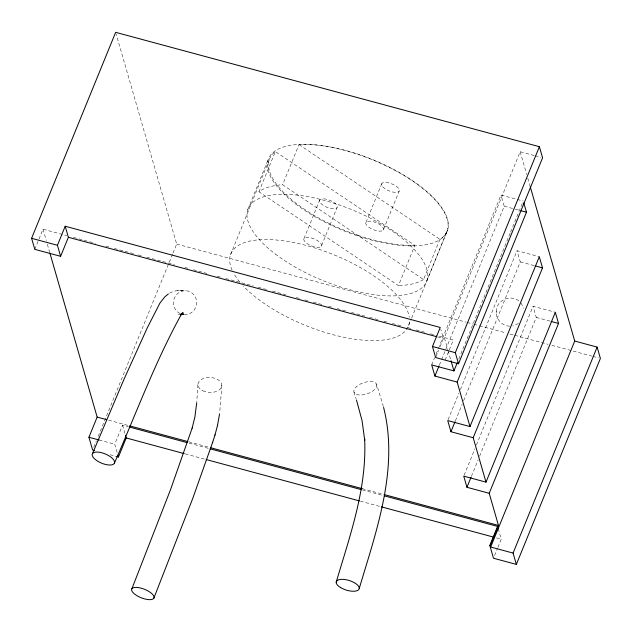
<?xml version="1.0" encoding="UTF-8"?>
<svg xmlns="http://www.w3.org/2000/svg" width="632" height="632" viewBox="0 0 632 632"><rect width="100%" height="100%" fill="white"/><g stroke="black" fill="none" stroke-linecap="round" stroke-linejoin="round"><path stroke-width="0.47" stroke-dasharray="3.16 2.37" d="M509.661 326.175C502.448 326.033 496.096 319.547 496.207 312.311M496.223 311.608C495.97 300.074 511.493 293.643 519.607 301.559M496.207 312.848L496.223 311.047M197.911 384.548L196.789 401.802M221.856 385.402L219.667 413.162M34.784 249.348L43.008 229.195L66.802 235.618M93.734 447.29L96.333 440.915M98.197 436.357L172.583 254.072M172.955 253.163L176.676 244.047L116.201 34.223M117.133 452.433L114.763 444.217L122.537 425.178L128.241 426.719M247.799 209.603L268.197 159.612M230.506 254.743L269.343 159.58M258.938 191.757L275.347 151.561L414.837 245.398L398.437 285.593L258.938 191.757A95.851 38.07 22.2 0 1 282.623 184.742L423.527 279.526L439.927 239.331A95.851 38.07 22.2 0 0 412.285 180.452A95.851 38.07 22.2 0 0 299.031 144.538L282.623 184.742M304.008 238.509L319.745 199.949M321.333 246.172A9.488 3.768 22.2 0 0 310.13 237.64A9.488 3.768 22.2 0 0 306.552 243.209A9.488 3.768 22.2 0 0 321.333 246.172L337.061 207.612A9.488 3.768 22.2 0 0 325.859 199.08A9.488 3.768 22.2 0 0 322.288 204.65A9.488 3.768 22.2 0 0 337.061 207.612M366.007 222.306L381.823 183.556M383.324 229.977A9.488 3.768 22.2 0 0 372.122 221.437A9.488 3.768 22.2 0 0 368.551 227.014A9.488 3.768 22.2 0 0 383.324 229.977L399.14 191.22A9.488 3.768 22.2 0 0 387.937 182.688A9.488 3.768 22.2 0 0 384.367 188.257A9.488 3.768 22.2 0 0 399.14 191.22M426.892 280.632L447.298 230.641M408.659 325.393L411.25 319.049M411.622 318.141L447.503 230.222M431.688 364.909L434.666 357.601M436.159 353.952L438.023 349.385M438.395 348.469L501.002 195.043L523.264 201.055M436.017 356.638L438.608 350.294M440.085 346.668L443.419 338.507L440.765 329.312M534.174 155.527L520.168 151.743L444.336 337.567L447.804 349.607M439.374 365.106L441.239 360.54M441.61 359.624L504.218 206.198L501.002 195.043M445.11 360.106L453.334 339.953L436.199 335.323M458.785 359.039L510.214 233.018M510.593 232.102L522.885 201.964M448.104 419.656L458.911 393.175M460.396 389.525L517.047 250.707L539.301 256.718M455.411 420.77L462.126 404.33M463.612 400.68L520.262 261.869L517.047 250.707M464.109 475.217L474.916 448.736M476.409 445.078L533.06 306.267L555.315 312.279M471.425 476.323L478.132 459.891M479.625 456.233L536.276 317.422L533.06 306.267M494.595 555.512L497.55 548.26M497.921 547.351L501.255 539.191L498.624 530.058M518.493 323.545L512.686 325.993M169.574 293.177C174.503 290.349 180.46 289.796 185.99 290.752M177.237 290.515L179.456 290.451M180.626 290.396L182.861 290.325M178.24 314.341L180.46 314.27M535.107 155.772L540.716 157.289M504.218 206.198L514.424 208.955M515.349 209.208L519.986 210.456M520.262 261.869L534.174 265.622M536.276 317.422L550.18 321.175M176.676 244.047L466.139 322.186M467.095 322.438L472.807 323.979M473.755 324.24L478.519 325.527M479.475 325.78L506.129 332.977M509.945 334.004L513.753 335.031M514.701 335.292L548.031 344.29M551.839 345.317L591.828 356.108M592.784 356.369L598.496 357.91M73.47 237.411L95.369 243.328M105.836 246.148L109.652 247.183M114.408 248.463L133.447 253.606M138.21 254.886L142.018 255.921M146.782 257.2L174.385 264.658M184.86 267.478L188.668 268.513M193.431 269.793L206.759 273.395M217.226 276.216L221.034 277.25M225.798 278.53L253.408 285.988M258.164 287.268L267.692 289.835M272.447 291.123L285.775 294.725M296.25 297.546L300.058 298.573M304.822 299.86L308.629 300.887M313.385 302.175L323.861 305.003M328.616 306.283L332.424 307.31M337.188 308.598L346.707 311.165M351.471 312.453L364.798 316.047M369.554 317.335L379.082 319.903M383.837 321.19L387.645 322.217M392.409 323.505L402.876 326.333M407.64 327.613L411.448 328.64M416.212 329.928L425.731 332.495M430.487 333.783L435.251 335.071M437.707 336.967L443.419 338.507M108.593 420.185L128.612 425.589M188.668 441.792L209.634 447.456M362.152 488.623L383.126 494.287M189.166 443.166L209.153 448.562M362.405 489.926L383.348 495.575M185.231 453.887L205.218 459.282M360.374 501.16L380.361 506.556M496.491 537.903L501.255 539.191M99.082 439.983L114.763 444.217M110.142 454.756L116.604 456.502M299.031 144.538L439.927 239.331M520.989 302.973L523.873 308.392M376.704 384.54A11.984 5.846 -18.9 0 1 361.038 395.024A11.984 5.846 -18.9 0 1 358.226 385.291A11.984 5.846 -18.9 0 1 376.704 384.54L383.363 406.542M353.944 392.03L356.203 399.171M520.168 151.743L526.709 174.464M527.807 178.248L529.987 185.816M448.072 350.539L450.742 359.798M122.537 425.178L124.899 433.394M43.008 229.195L46.27 240.523M47.361 244.3L49.533 251.852M180.009 313.535A11.984 11.558 -78.9 0 1 177.418 293.801A11.984 11.558 -78.9 0 1 196.046 298.778A11.984 11.558 -78.9 0 1 184.117 314.633M414.837 245.398A95.851 38.07 22.2 0 1 304.553 209.358A95.851 38.07 22.2 0 1 275.347 151.561M409.418 321.775A95.851 38.07 22.2 0 1 342.591 337.006A95.851 38.07 22.2 0 1 243.288 285.988M239.749 281.998A95.851 38.07 22.2 0 1 233.564 273.056M232.102 270.141A95.851 38.07 22.2 0 1 305.967 245.39A95.851 38.07 22.2 0 1 409.26 317.225M423.527 279.526A95.851 38.07 22.2 0 1 398.437 285.593M202.84 390.805A11.984 7.473 2.9 0 0 221.793 386.136A11.984 7.473 2.9 0 0 205.021 377.991A11.984 7.473 2.9 0 0 202.84 390.805M275.244 253.961A96.356 38.268 22.2 0 0 425.265 284.021A96.356 38.268 22.2 0 0 311.537 197.374A96.356 38.268 22.2 0 0 275.244 253.961M295.642 203.97A96.356 38.268 22.2 0 0 445.663 234.03A96.356 38.268 22.2 0 0 331.934 147.382A96.356 38.268 22.2 0 0 295.642 203.97"/><path stroke-width="0.95" d="M196.718 402.718L194.893 416.994L192.128 428.188M219.549 413.976L217.463 425.692M217.55 425.328L214.951 435.108M336.2 582.175C349.915 535.715 366.987 488.465 364.64 439.248L364.735 440.283L362.057 420.612L356.488 400.064M359.26 588.408C376.475 530.43 399.068 468.431 383.592 407.403M153.805 598.299A11.984 4.55 21.8 0 0 139.554 587.792A11.984 4.55 21.8 0 0 135.169 594.507A11.984 4.55 21.8 0 0 153.805 598.299L192.681 498.601L212.676 442.242M192.199 427.951L170.529 489.666L131.883 588.771M212.542 442.661L215.022 434.871M31.6 238.303L115.656 32.327L539.388 146.703L542.58 157.795L458.524 363.771L435.646 357.546L432.47 346.51L440.235 327.471L65.199 226.24L57.433 245.279L60.609 256.315L34.784 249.348L31.6 238.303L57.433 245.279M60.609 256.315L68.382 237.277L65.199 226.24M94.46 450.521L92.612 450.024L88.93 437.249L97.154 417.096L49.809 252.8M116.604 456.502L118.445 456.999L126.218 437.96L125.428 435.219M384.296 495.836L497.566 526.409L489.8 545.448L493.481 558.23L516.344 564.4L513.081 553.079L490.661 547.028L490.242 545.574L498.466 525.421L489.208 493.292L466.953 487.288L463.738 476.133L485.992 482.137L473.202 437.731L450.94 431.727L447.725 420.572L469.987 426.576L457.157 382.068L434.903 376.064L439.003 366.015M458.524 363.771L455.324 352.68L539.388 146.703M434.903 376.064L431.688 364.909L453.942 370.913L457.299 362.697M457.157 382.068L526.48 212.21L523.794 202.912M450.94 431.727L455.04 421.678M469.987 426.576L539.301 256.718L542.517 267.873L473.202 437.731M466.953 487.288L471.053 477.239M485.992 482.137L555.315 312.279L558.53 323.434L489.208 493.292M490.661 547.028L574.725 341.051L530.256 186.764M513.081 553.079L597.137 347.102L574.725 341.051M516.344 564.4L600.4 358.423L597.137 347.102M92.485 453.626L123.714 379.911L147.201 328.008L159.983 302.981L164.873 296.795L168.317 293.975M114.289 463.446A11.984 4.961 22.6 0 0 100.259 452.401A11.984 4.961 22.6 0 0 95.614 459.756A11.984 4.961 22.6 0 0 114.289 463.446C136.22 413.265 155.275 361.425 181.85 313.464L180.641 315.028L183.075 312.674L180.815 314.223M180.973 314.175L182.711 313.725L181.21 314.088M520.91 210.709L526.48 212.21M535.099 265.875L542.517 267.873M551.112 321.427L558.53 323.434M68.382 237.277L436.752 336.706M432.47 346.51L455.324 352.68M97.154 417.096L106.69 419.664M129.568 425.842L187.712 441.539M210.59 447.717L362.152 488.623M384.082 494.54L498.466 525.421M129.197 426.979L187.262 442.653M210.108 448.815L361.449 489.666M126.218 437.96L184.283 453.634M206.174 459.543L359.426 500.907M381.317 506.817L493.639 537.137M88.93 437.249L99.082 439.983M489.8 545.448L490.242 545.574M451.003 360.722L453.942 370.913M497.566 526.409L498.356 529.15M117.923 455.174L118.445 456.999M183.438 314.159L181.202 314.246L183.438 314.159M340.632 587.618A11.984 5.016 17.2 0 0 359.166 588.882A11.984 5.016 17.2 0 0 343.397 579.378A11.984 5.016 17.2 0 0 340.632 587.618"/></g></svg>
